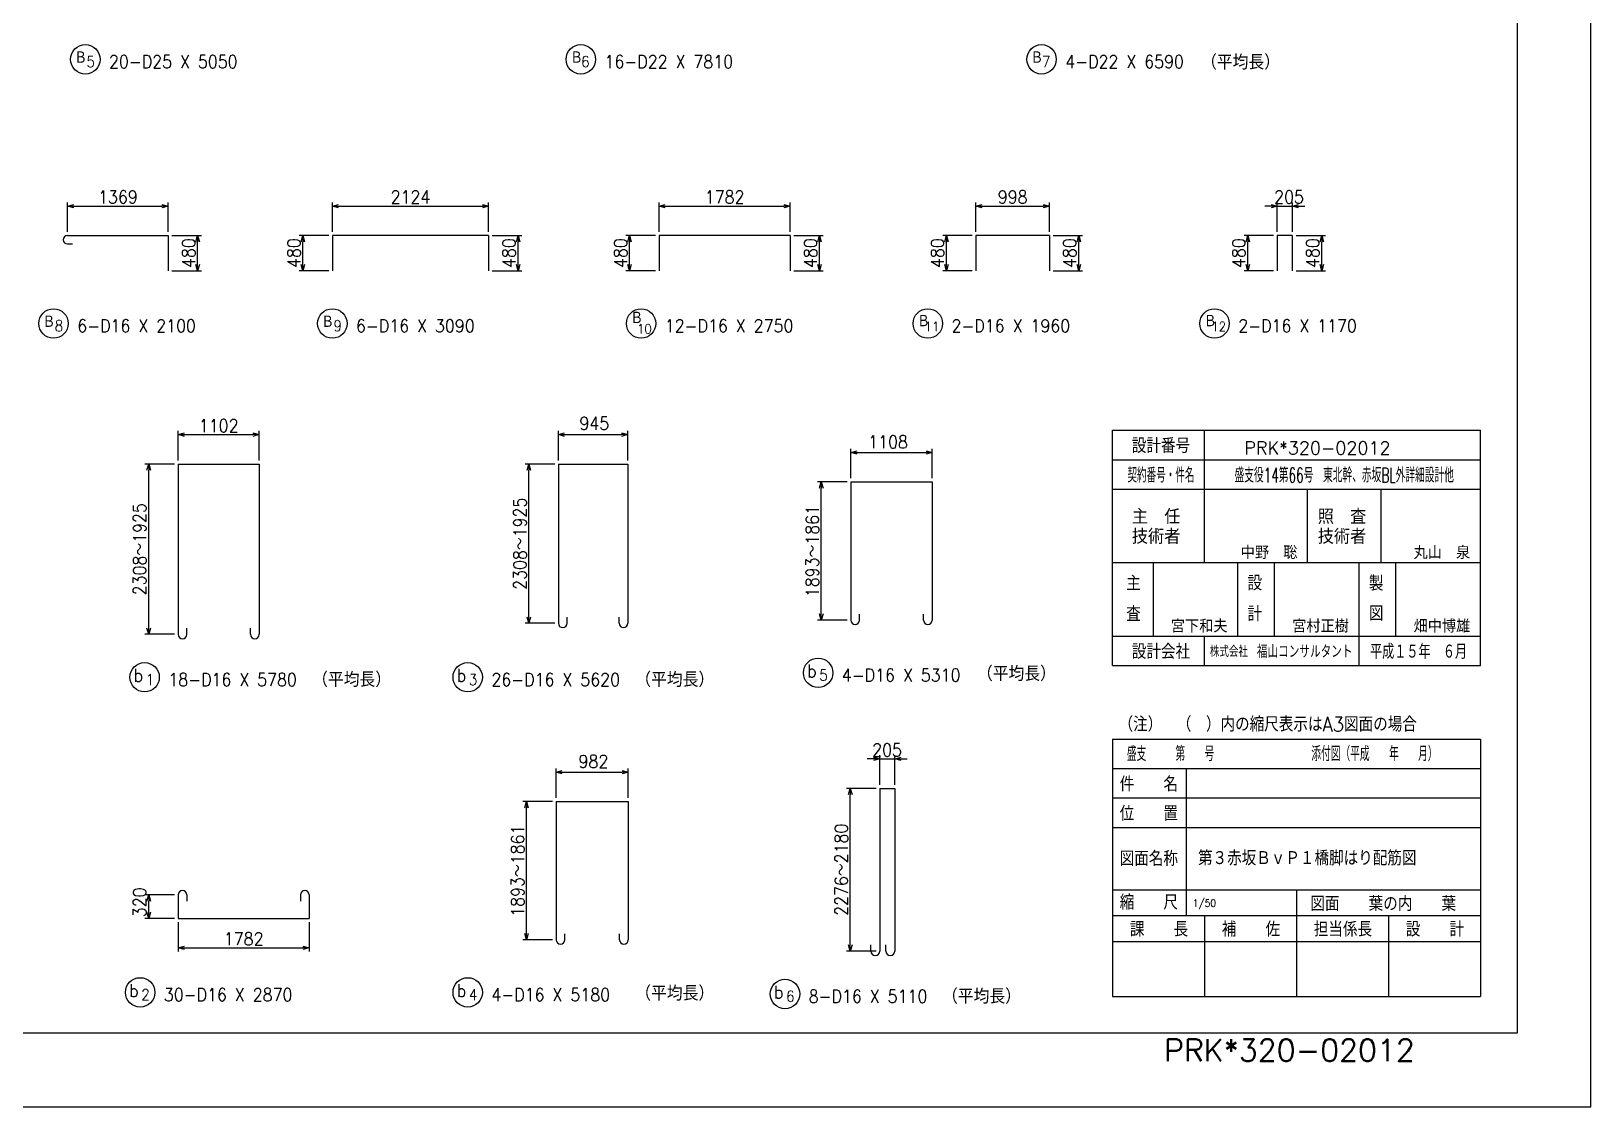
# Model space of a CAD drawing. Extents: x 22924 to 64974, y 77923 to 107623.
# Drawn here: x 43773 to 64974, y 77923 to 92550 of the extents above; entities that cross this region are included whole.
import ezdxf
from ezdxf.enums import TextEntityAlignment as Align

# ---------------------------------------------------------------- set-up
doc = ezdxf.new("R2010")
doc.units = 0
doc.header["$LTSCALE"] = 300
doc.header["$MEASUREMENT"] = 0
doc.layers.get('0').update_dxf_attribs({"linetype": 'CONTINUOUS'})
doc.layers.get('DEFPOINTS').update_dxf_attribs({"linetype": 'CONTINUOUS'})
for name, color, linetype in [('-寸法', 1, 'CONTINUOUS'), ('タイトル', 3, 'CONTINUOUS'), ('枠', 3, 'CONTINUOUS'), ('鉄筋', 2, 'CONTINUOUS'), ('鉄筋材料', 3, 'CONTINUOUS'), ('ﾀｲﾄﾙ', 7, 'CONTINUOUS')]:
    doc.layers.add(name, color=color, linetype=linetype)
doc.styles.add('MS明朝', font='MS PMincho.ttf')
doc.styles.add('romans', font='ROMANS.shx', dxfattribs={"width": 0.9, "bigfont": 'EXTFONT.shx'})
doc.styles.get("Standard").update_dxf_attribs({"font": 'romans.shx', "bigfont": 'extfont.shx'})
doc.styles.add('STYLE1', font='romans.shx', dxfattribs={"bigfont": 'bigfont.shx'})
doc.styles.add('ｽﾀｲﾙ1', font='ROMANS.shx', dxfattribs={"bigfont": 'EXTFONT.shx'})
doc.dimstyles.new('ST-50', dxfattribs={"dimscale": 50, "dimtxt": 3.5, "dimasz": 1.7, "dimexe": 1, "dimexo": 1, "dimgap": 1, "dimtad": 0, "dimdec": 0, "dimzin": 0, "dimdsep": 46, "dimtxsty": 'romans', "dimblk": 'OPEN30', "dimcen": 1, "dimdle": 3, "dimclrd": 1, "dimclre": 1, "dimclrt": 3, "dimaunit": 1, "dimadec": 0, "dimazin": 0, "dimtfac": 1, "dimtdec": 0, "dimtix": 1, "dimtmove": 2, "dimatfit": 3, "dimldrblk": 'OPEN30', "dimfxl": 0, "dimtvp": 0.7, "dimtolj": 1, "dimtzin": 0, "dimarcsym": 0})

# ---------------------------------------------------------------- blocks, each defined once
blk = doc.blocks.new('_Open30')
at = {"color": 0, "lineweight": -2}
for p, q in [((-1, 0.27), (0, 0)), ((0, 0), (-1, -0.27)), ((0, 0), (-1, 0))]:
    blk.add_line(p, q, dxfattribs=at)
blk = doc.blocks.new('*D67')
at = {"layer": '-寸法', "color": 1, "linetype": 'Continuous', "lineweight": -2}
for p, q in [((45720, 86663), (45320, 86663)), ((45370, 84433), (45370, 86578)), ((45720, 84348), (45320, 84348))]:
    blk.add_line(p, q, dxfattribs=at)
at = {"layer": 'DEFPOINTS', "color": 0, "linetype": 'Continuous'}
for p in [(45370, 86663), (45770, 86663), (45770, 84348)]:
    blk.add_point(p, dxfattribs=at)
at = {"layer": '-寸法', "color": 1, "linetype": 'Continuous', "lineweight": -2, "xscale": 85, "yscale": 85, "zscale": 85}
for p, rotation in [((45370, 86663), 90), ((45370, 84348), 270)]:
    blk.add_blockref('_Open30', p, dxfattribs=dict(at, rotation=rotation))
at = {"layer": '-寸法', "color": 3, "linetype": 'Continuous', "insert": (45247, 85505), "char_height": 175, "attachment_point": 5, "rotation": 90, "style": 'romans'}
blk.add_mtext('\\A1;2308～1925', dxfattribs=at)
blk = doc.blocks.new('*D68')
at = {"layer": '-寸法', "color": 1, "linetype": 'Continuous', "lineweight": -2}
for p, q in [((45720, 80804), (45320, 80804)), ((45370, 80569), (45370, 80719)), ((45720, 80484), (45320, 80484))]:
    blk.add_line(p, q, dxfattribs=at)
at = {"layer": 'DEFPOINTS', "color": 0, "linetype": 'Continuous'}
for p in [(45370, 80804), (45770, 80804), (45770, 80484)]:
    blk.add_point(p, dxfattribs=at)
at = {"layer": '-寸法', "color": 1, "linetype": 'Continuous', "lineweight": -2, "xscale": 85, "yscale": 85, "zscale": 85}
for p, rotation in [((45370, 80804), 90), ((45370, 80484), 270)]:
    blk.add_blockref('_Open30', p, dxfattribs=dict(at, rotation=rotation))
at = {"layer": '-寸法', "color": 3, "linetype": 'Continuous', "insert": (45247, 80704), "char_height": 175, "attachment_point": 5, "rotation": 90, "style": 'romans'}
blk.add_mtext('\\A1;320', dxfattribs=at)
blk = doc.blocks.new('*D71')
at = {"layer": '-寸法', "color": 1, "linetype": 'Continuous', "lineweight": -2}
for p, q in [((50889, 86663), (50489, 86663)), ((50539, 84583), (50539, 86578)), ((50889, 84498), (50489, 84498))]:
    blk.add_line(p, q, dxfattribs=at)
at = {"layer": 'DEFPOINTS', "color": 0, "linetype": 'Continuous'}
for p in [(50539, 86663), (50939, 86663), (50939, 84498)]:
    blk.add_point(p, dxfattribs=at)
at = {"layer": '-寸法', "color": 1, "linetype": 'Continuous', "lineweight": -2, "xscale": 85, "yscale": 85, "zscale": 85}
for p, rotation in [((50539, 86663), 90), ((50539, 84498), 270)]:
    blk.add_blockref('_Open30', p, dxfattribs=dict(at, rotation=rotation))
at = {"layer": '-寸法', "color": 3, "linetype": 'Continuous', "insert": (50417, 85580), "char_height": 175, "attachment_point": 5, "rotation": 90, "style": 'romans'}
blk.add_mtext('\\A1;2308～1925', dxfattribs=at)
blk = doc.blocks.new('*D72')
at = {"layer": '-寸法', "color": 1, "linetype": 'Continuous', "lineweight": -2}
for p, q in [((50858, 82075), (50458, 82075)), ((50508, 80279), (50508, 81990)), ((50858, 80194), (50458, 80194))]:
    blk.add_line(p, q, dxfattribs=at)
at = {"layer": 'DEFPOINTS', "color": 0, "linetype": 'Continuous'}
for p in [(50508, 82075), (50908, 82075), (50908, 80194)]:
    blk.add_point(p, dxfattribs=at)
at = {"layer": '-寸法', "color": 1, "linetype": 'Continuous', "lineweight": -2, "xscale": 85, "yscale": 85, "zscale": 85}
for p, rotation in [((50508, 82075), 90), ((50508, 80194), 270)]:
    blk.add_blockref('_Open30', p, dxfattribs=dict(at, rotation=rotation))
at = {"layer": '-寸法', "color": 3, "linetype": 'Continuous', "insert": (50386, 81134), "char_height": 175, "attachment_point": 5, "rotation": 90, "style": 'romans'}
blk.add_mtext('\\A1;1893～1861', dxfattribs=at)
blk = doc.blocks.new('*D73')
at = {"layer": '-寸法', "color": 1, "linetype": 'Continuous', "lineweight": -2}
for p, q in [((45770, 80434), (45770, 80034)), ((47552, 80434), (47552, 80034)), ((45855, 80084), (47467, 80084))]:
    blk.add_line(p, q, dxfattribs=at)
at = {"layer": 'DEFPOINTS', "color": 0, "linetype": 'Continuous'}
for p in [(45770, 80484), (47552, 80484), (47552, 80084)]:
    blk.add_point(p, dxfattribs=at)
at = {"layer": '-寸法', "color": 1, "linetype": 'Continuous', "lineweight": -2, "xscale": 85, "yscale": 85, "zscale": 85, "rotation": 180}
blk.add_blockref('_Open30', (45770, 80084), dxfattribs=at)
at = {"layer": '-寸法', "color": 1, "linetype": 'Continuous', "lineweight": -2, "xscale": 85, "yscale": 85, "zscale": 85}
blk.add_blockref('_Open30', (47552, 80084), dxfattribs=at)
at = {"layer": '-寸法', "color": 3, "linetype": 'Continuous', "insert": (46661, 80207), "char_height": 175, "attachment_point": 5, "style": 'romans'}
blk.add_mtext('\\A1;1782', dxfattribs=at)
blk = doc.blocks.new('*D74')
at = {"layer": '-寸法', "color": 1, "linetype": 'Continuous', "lineweight": -2}
for p, q in [((45770, 86713), (45770, 87113)), ((45855, 87063), (46787, 87063)), ((46872, 86713), (46872, 87113))]:
    blk.add_line(p, q, dxfattribs=at)
at = {"layer": 'DEFPOINTS', "color": 0, "linetype": 'Continuous'}
for p in [(46872, 87063), (45770, 86663), (46872, 86663)]:
    blk.add_point(p, dxfattribs=at)
at = {"layer": '-寸法', "color": 1, "linetype": 'Continuous', "lineweight": -2, "xscale": 85, "yscale": 85, "zscale": 85, "rotation": 180}
blk.add_blockref('_Open30', (45770, 87063), dxfattribs=at)
at = {"layer": '-寸法', "color": 1, "linetype": 'Continuous', "lineweight": -2, "xscale": 85, "yscale": 85, "zscale": 85}
blk.add_blockref('_Open30', (46872, 87063), dxfattribs=at)
at = {"layer": '-寸法', "color": 3, "linetype": 'Continuous', "insert": (46321, 87185), "char_height": 175, "attachment_point": 5, "style": 'romans'}
blk.add_mtext('\\A1;1102', dxfattribs=at)
blk = doc.blocks.new('*D75')
at = {"layer": '-寸法', "color": 1, "linetype": 'Continuous', "lineweight": -2}
for p, q in [((50908, 82125), (50908, 82525)), ((50993, 82475), (51805, 82475)), ((51890, 82125), (51890, 82525))]:
    blk.add_line(p, q, dxfattribs=at)
at = {"layer": 'DEFPOINTS', "color": 0, "linetype": 'Continuous'}
for p in [(51890, 82475), (50908, 82075), (51890, 82075)]:
    blk.add_point(p, dxfattribs=at)
at = {"layer": '-寸法', "color": 1, "linetype": 'Continuous', "lineweight": -2, "xscale": 85, "yscale": 85, "zscale": 85, "rotation": 180}
blk.add_blockref('_Open30', (50908, 82475), dxfattribs=at)
at = {"layer": '-寸法', "color": 1, "linetype": 'Continuous', "lineweight": -2, "xscale": 85, "yscale": 85, "zscale": 85}
blk.add_blockref('_Open30', (51890, 82475), dxfattribs=at)
at = {"layer": '-寸法', "color": 3, "linetype": 'Continuous', "insert": (51416, 82619), "char_height": 175, "attachment_point": 5, "style": 'romans'}
blk.add_mtext('\\A1;982', dxfattribs=at)
blk = doc.blocks.new('*D76')
at = {"layer": '-寸法', "color": 1, "linetype": 'Continuous', "lineweight": -2}
for p, q in [((50939, 86713), (50939, 87113)), ((51024, 87063), (51799, 87063)), ((51884, 86713), (51884, 87113))]:
    blk.add_line(p, q, dxfattribs=at)
at = {"layer": 'DEFPOINTS', "color": 0, "linetype": 'Continuous'}
for p in [(51884, 87063), (50939, 86663), (51884, 86663)]:
    blk.add_point(p, dxfattribs=at)
at = {"layer": '-寸法', "color": 1, "linetype": 'Continuous', "lineweight": -2, "xscale": 85, "yscale": 85, "zscale": 85, "rotation": 180}
blk.add_blockref('_Open30', (50939, 87063), dxfattribs=at)
at = {"layer": '-寸法', "color": 1, "linetype": 'Continuous', "lineweight": -2, "xscale": 85, "yscale": 85, "zscale": 85}
blk.add_blockref('_Open30', (51884, 87063), dxfattribs=at)
at = {"layer": '-寸法', "color": 3, "linetype": 'Continuous', "insert": (51428, 87216), "char_height": 175, "attachment_point": 5, "style": 'romans'}
blk.add_mtext('\\A1;945', dxfattribs=at)
blk = doc.blocks.new('*D87')
at = {"layer": '-寸法', "color": 1, "linetype": 'Continuous', "lineweight": -2}
for p, q in [((45686, 89772), (46086, 89772)), ((46036, 89377), (46036, 89687)), ((45686, 89292), (46086, 89292))]:
    blk.add_line(p, q, dxfattribs=at)
at = {"layer": 'DEFPOINTS', "color": 0, "linetype": 'Continuous'}
for p in [(45636, 89772), (46036, 89772), (45636, 89292)]:
    blk.add_point(p, dxfattribs=at)
at = {"layer": '-寸法', "color": 1, "linetype": 'Continuous', "lineweight": -2, "xscale": 85, "yscale": 85, "zscale": 85}
for p, rotation in [((46036, 89772), 90), ((46036, 89292), 270)]:
    blk.add_blockref('_Open30', p, dxfattribs=dict(at, rotation=rotation))
at = {"layer": '-寸法', "color": 3, "linetype": 'Continuous', "insert": (45914, 89532), "char_height": 175, "attachment_point": 5, "rotation": 90, "style": 'romans'}
blk.add_mtext('\\A1;480', dxfattribs=at)
blk = doc.blocks.new('*D97')
at = {"layer": '-寸法', "color": 1, "linetype": 'Continuous', "lineweight": -2}
for p, q in [((44267, 89822), (44267, 90222)), ((44352, 90172), (45551, 90172)), ((45636, 89822), (45636, 90222))]:
    blk.add_line(p, q, dxfattribs=at)
at = {"layer": 'DEFPOINTS', "color": 0, "linetype": 'Continuous'}
for p in [(45636, 90172), (44267, 89772), (45636, 89772)]:
    blk.add_point(p, dxfattribs=at)
at = {"layer": '-寸法', "color": 1, "linetype": 'Continuous', "lineweight": -2, "xscale": 85, "yscale": 85, "zscale": 85, "rotation": 180}
blk.add_blockref('_Open30', (44267, 90172), dxfattribs=at)
at = {"layer": '-寸法', "color": 1, "linetype": 'Continuous', "lineweight": -2, "xscale": 85, "yscale": 85, "zscale": 85}
blk.add_blockref('_Open30', (45636, 90172), dxfattribs=at)
at = {"layer": '-寸法', "color": 3, "linetype": 'Continuous', "insert": (44952, 90295), "char_height": 175, "attachment_point": 5, "style": 'romans'}
blk.add_mtext('\\A1;1369', dxfattribs=at)
blk = doc.blocks.new('*D100')
at = {"layer": '-寸法', "color": 1, "linetype": 'Continuous', "lineweight": -2}
for p, q in [((47867, 89822), (47867, 90222)), ((47952, 90172), (49906, 90172)), ((49991, 89822), (49991, 90222))]:
    blk.add_line(p, q, dxfattribs=at)
at = {"layer": 'DEFPOINTS', "color": 0, "linetype": 'Continuous'}
for p in [(49991, 90172), (47867, 89772), (49991, 89772)]:
    blk.add_point(p, dxfattribs=at)
at = {"layer": '-寸法', "color": 1, "linetype": 'Continuous', "lineweight": -2, "xscale": 85, "yscale": 85, "zscale": 85, "rotation": 180}
blk.add_blockref('_Open30', (47867, 90172), dxfattribs=at)
at = {"layer": '-寸法', "color": 1, "linetype": 'Continuous', "lineweight": -2, "xscale": 85, "yscale": 85, "zscale": 85}
blk.add_blockref('_Open30', (49991, 90172), dxfattribs=at)
at = {"layer": '-寸法', "color": 3, "linetype": 'Continuous', "insert": (48929, 90295), "char_height": 175, "attachment_point": 5, "style": 'romans'}
blk.add_mtext('\\A1;2124', dxfattribs=at)
blk = doc.blocks.new('*D101')
at = {"layer": '-寸法', "color": 1, "linetype": 'Continuous', "lineweight": -2}
for p, q in [((47817, 89772), (47417, 89772)), ((47467, 89377), (47467, 89687)), ((47817, 89292), (47417, 89292))]:
    blk.add_line(p, q, dxfattribs=at)
at = {"layer": 'DEFPOINTS', "color": 0, "linetype": 'Continuous'}
for p in [(47467, 89772), (47867, 89772), (47867, 89292)]:
    blk.add_point(p, dxfattribs=at)
at = {"layer": '-寸法', "color": 1, "linetype": 'Continuous', "lineweight": -2, "xscale": 85, "yscale": 85, "zscale": 85}
for p, rotation in [((47467, 89772), 90), ((47467, 89292), 270)]:
    blk.add_blockref('_Open30', p, dxfattribs=dict(at, rotation=rotation))
at = {"layer": '-寸法', "color": 3, "linetype": 'Continuous', "insert": (47345, 89532), "char_height": 175, "attachment_point": 5, "rotation": 90, "style": 'romans'}
blk.add_mtext('\\A1;480', dxfattribs=at)
blk = doc.blocks.new('*D102')
at = {"layer": '-寸法', "color": 1, "linetype": 'Continuous', "lineweight": -2}
for p, q in [((50041, 89772), (50441, 89772)), ((50391, 89377), (50391, 89687)), ((50041, 89292), (50441, 89292))]:
    blk.add_line(p, q, dxfattribs=at)
at = {"layer": 'DEFPOINTS', "color": 0, "linetype": 'Continuous'}
for p in [(49991, 89772), (50391, 89772), (49991, 89292)]:
    blk.add_point(p, dxfattribs=at)
at = {"layer": '-寸法', "color": 1, "linetype": 'Continuous', "lineweight": -2, "xscale": 85, "yscale": 85, "zscale": 85}
for p, rotation in [((50391, 89772), 90), ((50391, 89292), 270)]:
    blk.add_blockref('_Open30', p, dxfattribs=dict(at, rotation=rotation))
at = {"layer": '-寸法', "color": 3, "linetype": 'Continuous', "insert": (50269, 89532), "char_height": 175, "attachment_point": 5, "rotation": 90, "style": 'romans'}
blk.add_mtext('\\A1;480', dxfattribs=at)
blk = doc.blocks.new('*D123')
at = {"layer": '-寸法', "color": 1, "linetype": 'Continuous', "lineweight": -2}
for p, q in [((52308, 89822), (52308, 90222)), ((52393, 90172), (54005, 90172)), ((54090, 89822), (54090, 90222))]:
    blk.add_line(p, q, dxfattribs=at)
at = {"layer": 'DEFPOINTS', "color": 0, "linetype": 'Continuous'}
for p in [(54090, 90172), (52308, 89772), (54090, 89772)]:
    blk.add_point(p, dxfattribs=at)
at = {"layer": '-寸法', "color": 1, "linetype": 'Continuous', "lineweight": -2, "xscale": 85, "yscale": 85, "zscale": 85, "rotation": 180}
blk.add_blockref('_Open30', (52308, 90172), dxfattribs=at)
at = {"layer": '-寸法', "color": 1, "linetype": 'Continuous', "lineweight": -2, "xscale": 85, "yscale": 85, "zscale": 85}
blk.add_blockref('_Open30', (54090, 90172), dxfattribs=at)
at = {"layer": '-寸法', "color": 3, "linetype": 'Continuous', "insert": (53199, 90295), "char_height": 175, "attachment_point": 5, "style": 'romans'}
blk.add_mtext('\\A1;1782', dxfattribs=at)
blk = doc.blocks.new('*D124')
at = {"layer": '-寸法', "color": 1, "linetype": 'Continuous', "lineweight": -2}
for p, q in [((52258, 89772), (51858, 89772)), ((51908, 89377), (51908, 89687)), ((52258, 89292), (51858, 89292))]:
    blk.add_line(p, q, dxfattribs=at)
at = {"layer": 'DEFPOINTS', "color": 0, "linetype": 'Continuous'}
for p in [(51908, 89772), (52308, 89772), (52308, 89292)]:
    blk.add_point(p, dxfattribs=at)
at = {"layer": '-寸法', "color": 1, "linetype": 'Continuous', "lineweight": -2, "xscale": 85, "yscale": 85, "zscale": 85}
for p, rotation in [((51908, 89772), 90), ((51908, 89292), 270)]:
    blk.add_blockref('_Open30', p, dxfattribs=dict(at, rotation=rotation))
at = {"layer": '-寸法', "color": 3, "linetype": 'Continuous', "insert": (51785, 89532), "char_height": 175, "attachment_point": 5, "rotation": 90, "style": 'romans'}
blk.add_mtext('\\A1;480', dxfattribs=at)
blk = doc.blocks.new('*D125')
at = {"layer": '-寸法', "color": 1, "linetype": 'Continuous', "lineweight": -2}
for p, q in [((54140, 89772), (54540, 89772)), ((54490, 89377), (54490, 89687)), ((54140, 89292), (54540, 89292))]:
    blk.add_line(p, q, dxfattribs=at)
at = {"layer": 'DEFPOINTS', "color": 0, "linetype": 'Continuous'}
for p in [(54090, 89772), (54490, 89772), (54090, 89292)]:
    blk.add_point(p, dxfattribs=at)
at = {"layer": '-寸法', "color": 1, "linetype": 'Continuous', "lineweight": -2, "xscale": 85, "yscale": 85, "zscale": 85}
for p, rotation in [((54490, 89772), 90), ((54490, 89292), 270)]:
    blk.add_blockref('_Open30', p, dxfattribs=dict(at, rotation=rotation))
at = {"layer": '-寸法', "color": 3, "linetype": 'Continuous', "insert": (54367, 89532), "char_height": 175, "attachment_point": 5, "rotation": 90, "style": 'romans'}
blk.add_mtext('\\A1;480', dxfattribs=at)
blk = doc.blocks.new('*D126')
at = {"layer": '-寸法', "color": 1, "linetype": 'Continuous', "lineweight": -2}
for p, q in [((60967, 89772), (61367, 89772)), ((61317, 89377), (61317, 89687)), ((60967, 89292), (61367, 89292))]:
    blk.add_line(p, q, dxfattribs=at)
at = {"layer": 'DEFPOINTS', "color": 0, "linetype": 'Continuous'}
for p in [(60917, 89772), (61317, 89772), (60917, 89292)]:
    blk.add_point(p, dxfattribs=at)
at = {"layer": '-寸法', "color": 1, "linetype": 'Continuous', "lineweight": -2, "xscale": 85, "yscale": 85, "zscale": 85}
for p, rotation in [((61317, 89772), 90), ((61317, 89292), 270)]:
    blk.add_blockref('_Open30', p, dxfattribs=dict(at, rotation=rotation))
at = {"layer": '-寸法', "color": 3, "linetype": 'Continuous', "insert": (61194, 89532), "char_height": 175, "attachment_point": 5, "rotation": 90, "style": 'romans'}
blk.add_mtext('\\A1;480', dxfattribs=at)
blk = doc.blocks.new('*D129')
at = {"layer": '-寸法', "color": 1, "linetype": 'Continuous', "lineweight": -2}
for p, q in [((56616, 89822), (56616, 90222)), ((56701, 90172), (57529, 90172)), ((57614, 89822), (57614, 90222))]:
    blk.add_line(p, q, dxfattribs=at)
at = {"layer": 'DEFPOINTS', "color": 0, "linetype": 'Continuous'}
for p in [(57614, 90172), (56616, 89772), (57614, 89772)]:
    blk.add_point(p, dxfattribs=at)
at = {"layer": '-寸法', "color": 1, "linetype": 'Continuous', "lineweight": -2, "xscale": 85, "yscale": 85, "zscale": 85, "rotation": 180}
blk.add_blockref('_Open30', (56616, 90172), dxfattribs=at)
at = {"layer": '-寸法', "color": 1, "linetype": 'Continuous', "lineweight": -2, "xscale": 85, "yscale": 85, "zscale": 85}
blk.add_blockref('_Open30', (57614, 90172), dxfattribs=at)
at = {"layer": '-寸法', "color": 3, "linetype": 'Continuous', "insert": (57115, 90295), "char_height": 175, "attachment_point": 5, "style": 'romans'}
blk.add_mtext('\\A1;998', dxfattribs=at)
blk = doc.blocks.new('*D130')
at = {"layer": '-寸法', "color": 1, "linetype": 'Continuous', "lineweight": -2}
for p, q in [((56566, 89772), (56166, 89772)), ((56216, 89377), (56216, 89687)), ((56566, 89292), (56166, 89292))]:
    blk.add_line(p, q, dxfattribs=at)
at = {"layer": 'DEFPOINTS', "color": 0, "linetype": 'Continuous'}
for p in [(56216, 89772), (56616, 89772), (56616, 89292)]:
    blk.add_point(p, dxfattribs=at)
at = {"layer": '-寸法', "color": 1, "linetype": 'Continuous', "lineweight": -2, "xscale": 85, "yscale": 85, "zscale": 85}
for p, rotation in [((56216, 89772), 90), ((56216, 89292), 270)]:
    blk.add_blockref('_Open30', p, dxfattribs=dict(at, rotation=rotation))
at = {"layer": '-寸法', "color": 3, "linetype": 'Continuous', "insert": (56093, 89532), "char_height": 175, "attachment_point": 5, "rotation": 90, "style": 'romans'}
blk.add_mtext('\\A1;480', dxfattribs=at)
blk = doc.blocks.new('*D131')
at = {"layer": '-寸法', "color": 1, "linetype": 'Continuous', "lineweight": -2}
for p, q in [((57664, 89772), (58064, 89772)), ((58014, 89377), (58014, 89687)), ((57664, 89292), (58064, 89292))]:
    blk.add_line(p, q, dxfattribs=at)
at = {"layer": 'DEFPOINTS', "color": 0, "linetype": 'Continuous'}
for p in [(57614, 89772), (58014, 89772), (57614, 89292)]:
    blk.add_point(p, dxfattribs=at)
at = {"layer": '-寸法', "color": 1, "linetype": 'Continuous', "lineweight": -2, "xscale": 85, "yscale": 85, "zscale": 85}
for p, rotation in [((58014, 89772), 90), ((58014, 89292), 270)]:
    blk.add_blockref('_Open30', p, dxfattribs=dict(at, rotation=rotation))
at = {"layer": '-寸法', "color": 3, "linetype": 'Continuous', "insert": (57891, 89532), "char_height": 175, "attachment_point": 5, "rotation": 90, "style": 'romans'}
blk.add_mtext('\\A1;480', dxfattribs=at)
blk = doc.blocks.new('*D133')
at = {"layer": '-寸法', "color": 1, "linetype": 'Continuous', "lineweight": -2}
for p, q in [((60662, 89772), (60262, 89772)), ((60312, 89377), (60312, 89687)), ((60662, 89292), (60262, 89292))]:
    blk.add_line(p, q, dxfattribs=at)
at = {"layer": 'DEFPOINTS', "color": 0, "linetype": 'Continuous'}
for p in [(60312, 89772), (60712, 89772), (60712, 89292)]:
    blk.add_point(p, dxfattribs=at)
at = {"layer": '-寸法', "color": 1, "linetype": 'Continuous', "lineweight": -2, "xscale": 85, "yscale": 85, "zscale": 85}
for p, rotation in [((60312, 89772), 90), ((60312, 89292), 270)]:
    blk.add_blockref('_Open30', p, dxfattribs=dict(at, rotation=rotation))
at = {"layer": '-寸法', "color": 3, "linetype": 'Continuous', "insert": (60189, 89532), "char_height": 175, "attachment_point": 5, "rotation": 90, "style": 'romans'}
blk.add_mtext('\\A1;480', dxfattribs=at)
blk = doc.blocks.new('*D134')
at = {"layer": '-寸法', "color": 1, "linetype": 'Continuous', "lineweight": -2}
for p, q in [((60627, 90172), (60542, 90172)), ((60712, 89822), (60712, 90222)), ((60712, 90172), (60917, 90172)), ((60917, 89822), (60917, 90222)), ((61002, 90172), (61087, 90172))]:
    blk.add_line(p, q, dxfattribs=at)
at = {"layer": 'DEFPOINTS', "color": 0, "linetype": 'Continuous'}
for p in [(60917, 90172), (60712, 89772), (60917, 89772)]:
    blk.add_point(p, dxfattribs=at)
at = {"layer": '-寸法', "color": 1, "linetype": 'Continuous', "lineweight": -2, "xscale": 85, "yscale": 85, "zscale": 85}
blk.add_blockref('_Open30', (60712, 90172), dxfattribs=at)
at = {"layer": '-寸法', "color": 1, "linetype": 'Continuous', "lineweight": -2, "xscale": 85, "yscale": 85, "zscale": 85, "rotation": 180}
blk.add_blockref('_Open30', (60917, 90172), dxfattribs=at)
at = {"layer": '-寸法', "color": 3, "linetype": 'Continuous', "insert": (60872, 90295), "char_height": 175, "attachment_point": 5, "style": 'romans'}
blk.add_mtext('\\A1;205', dxfattribs=at)
blk = doc.blocks.new('*D466')
at = {"layer": '-寸法', "color": 1, "linetype": 'Continuous', "lineweight": -2}
for p, q in [((55258, 82253), (54858, 82253)), ((54908, 80126), (54908, 82168)), ((55258, 80041), (54858, 80041))]:
    blk.add_line(p, q, dxfattribs=at)
at = {"layer": 'DEFPOINTS', "color": 0, "linetype": 'Continuous'}
for p in [(54908, 82253), (55308, 82253), (55308, 80041)]:
    blk.add_point(p, dxfattribs=at)
at = {"layer": '-寸法', "color": 1, "linetype": 'Continuous', "lineweight": -2, "xscale": 85, "yscale": 85, "zscale": 85}
for p, rotation in [((54908, 82253), 90), ((54908, 80041), 270)]:
    blk.add_blockref('_Open30', p, dxfattribs=dict(at, rotation=rotation))
at = {"layer": '-寸法', "color": 3, "linetype": 'Continuous', "insert": (54785, 81147), "char_height": 175, "attachment_point": 5, "rotation": 90, "style": 'romans'}
blk.add_mtext('\\A1;2276～2180', dxfattribs=at)
blk = doc.blocks.new('*D467')
at = {"layer": '-寸法', "color": 1, "linetype": 'Continuous', "lineweight": -2}
for p, q in [((55308, 82303), (55308, 82703)), ((55512, 82303), (55512, 82703)), ((55223, 82653), (55138, 82653)), ((55308, 82653), (55512, 82653)), ((55597, 82653), (55682, 82653))]:
    blk.add_line(p, q, dxfattribs=at)
at = {"layer": 'DEFPOINTS', "color": 0, "linetype": 'Continuous'}
for p in [(55512, 82653), (55308, 82253), (55512, 82253)]:
    blk.add_point(p, dxfattribs=at)
at = {"layer": '-寸法', "color": 1, "linetype": 'Continuous', "lineweight": -2, "xscale": 85, "yscale": 85, "zscale": 85}
blk.add_blockref('_Open30', (55308, 82653), dxfattribs=at)
at = {"layer": '-寸法', "color": 1, "linetype": 'Continuous', "lineweight": -2, "xscale": 85, "yscale": 85, "zscale": 85, "rotation": 180}
blk.add_blockref('_Open30', (55512, 82653), dxfattribs=at)
at = {"layer": '-寸法', "color": 3, "linetype": 'Continuous', "insert": (55407, 82776), "char_height": 175, "attachment_point": 5, "style": 'romans'}
blk.add_mtext('\\A1;205', dxfattribs=at)
blk = doc.blocks.new('*D465')
at = {"layer": '-寸法', "color": 1, "linetype": 'Continuous', "lineweight": -2}
for p, q in [((54914, 86471), (54914, 86871)), ((54999, 86821), (55937, 86821)), ((56022, 86471), (56022, 86871))]:
    blk.add_line(p, q, dxfattribs=at)
at = {"layer": 'DEFPOINTS', "color": 0, "linetype": 'Continuous'}
for p in [(56022, 86821), (54914, 86421), (56022, 86421)]:
    blk.add_point(p, dxfattribs=at)
at = {"layer": '-寸法', "color": 1, "linetype": 'Continuous', "lineweight": -2, "xscale": 85, "yscale": 85, "zscale": 85, "rotation": 180}
blk.add_blockref('_Open30', (54914, 86821), dxfattribs=at)
at = {"layer": '-寸法', "color": 1, "linetype": 'Continuous', "lineweight": -2, "xscale": 85, "yscale": 85, "zscale": 85}
blk.add_blockref('_Open30', (56022, 86821), dxfattribs=at)
at = {"layer": '-寸法', "color": 3, "linetype": 'Continuous', "insert": (55421, 86965), "char_height": 175, "attachment_point": 5, "style": 'romans'}
blk.add_mtext('\\A1;1108', dxfattribs=at)
blk = doc.blocks.new('*D468')
at = {"layer": '-寸法', "color": 1, "linetype": 'Continuous', "lineweight": -2}
for p, q in [((54864, 86421), (54464, 86421)), ((54514, 84625), (54514, 86336)), ((54864, 84540), (54464, 84540))]:
    blk.add_line(p, q, dxfattribs=at)
at = {"layer": 'DEFPOINTS', "color": 0, "linetype": 'Continuous'}
for p in [(54514, 86421), (54914, 86421), (54914, 84540)]:
    blk.add_point(p, dxfattribs=at)
at = {"layer": '-寸法', "color": 1, "linetype": 'Continuous', "lineweight": -2, "xscale": 85, "yscale": 85, "zscale": 85}
for p, rotation in [((54514, 86421), 90), ((54514, 84540), 270)]:
    blk.add_blockref('_Open30', p, dxfattribs=dict(at, rotation=rotation))
at = {"layer": '-寸法', "color": 3, "linetype": 'Continuous', "insert": (54392, 85480), "char_height": 175, "attachment_point": 5, "rotation": 90, "style": 'romans'}
blk.add_mtext('\\A1;1893～1861', dxfattribs=at)

msp = doc.modelspace()

# ---------------------------------------------------------------- linework, layer by layer
at = {"layer": '枠', "color": 1, "linetype": 'Continuous', "flags": 128}
msp.add_lwpolyline([(22924.1, 107622.8), (22924.1, 77922.8), (64974.1, 77922.8), (64974.1, 107622.8), (22924.1, 107622.8)], dxfattribs=at)
at = {"layer": '枠', "color": 2, "linetype": 'Continuous', "flags": 128}
msp.add_lwpolyline([(24424.1, 78922.8), (24424.1, 106622.8), (63974.1, 106622.8), (63974.1, 78922.8), (24424.1, 78922.8)], dxfattribs=at)
at = {"layer": '鉄筋', "linetype": 'Continuous'}
for p, q in [((44267, 89772.1), (45636, 89772.1)), ((45636, 89772.1), (45636, 89292.1)), ((49991.3, 89772.1), (47867.3, 89772.1)), ((47867.3, 89772.1), (47867.3, 89292.1)), ((49991.3, 89772.1), (49991.3, 89292.1)), ((54089.7, 89772.1), (52307.7, 89772.1)), ((52307.7, 89772.1), (52307.7, 89292.1)), ((54089.7, 89772.1), (54089.7, 89292.1)), ((57613.8, 89772.1), (56615.8, 89772.1)), ((56615.8, 89772.1), (56615.8, 89292.1)), ((57613.8, 89772.1), (57613.8, 89292.1)), ((60711.6, 89772.1), (60711.6, 89292.1)), ((60916.6, 89772.1), (60711.6, 89772.1)), ((60916.6, 89772.1), (60916.6, 89292.1)), ((44267, 89656.1), (44335, 89656.1)), ((45769.7, 86662.5), (45769.7, 84348)), ((45769.7, 86662.5), (46871.7, 86662.5)), ((46871.7, 86662.5), (46871.7, 84348)), ((50939.3, 86662.5), (50939.3, 84498)), ((50939.3, 86662.5), (51884.3, 86662.5)), ((51884.3, 86662.5), (51884.3, 84498)), ((54914, 86421.1), (56022, 86421.1)), ((54914, 86421.1), (54914, 84539.6)), ((56022, 86421.1), (56022, 84539.6)), ((55033, 84539.6), (55033, 84622.6)), ((55903, 84539.6), (55903, 84622.6)), ((45888.7, 84348), (45888.7, 84431)), ((46752.7, 84348), (46752.7, 84431)), ((51058.3, 84498), (51058.3, 84581)), ((51765.3, 84498), (51765.3, 84581)), ((50908.3, 82075.2), (50908.3, 80193.7)), ((50908.3, 82075.2), (51890.3, 82075.2)), ((51890.3, 82075.2), (51890.3, 80193.7)), ((55307.8, 82253.3), (55307.8, 80040.8)), ((55307.8, 82253.3), (55511.8, 82253.3)), ((55511.8, 82253.3), (55511.8, 80040.8)), ((45769.7, 80804), (45769.7, 80484)), ((45888.7, 80804), (45888.7, 80721)), ((47432.7, 80804), (47432.7, 80721)), ((47551.7, 80804), (47551.7, 80484)), ((45769.7, 80484), (47551.7, 80484)), ((51027.3, 80193.7), (51027.3, 80276.7)), ((51771.3, 80193.7), (51771.3, 80276.7)), ((55188.8, 80040.8), (55188.8, 80123.8)), ((55392.8, 80040.8), (55392.8, 80123.8))]:
    msp.add_line(p, q, dxfattribs=at)
for centre, radius, start, end in [((44267, 89714.1), 58, 90, 270), ((50998.8, 84498), 59.5, 180, 0), ((51824.8, 84498), 59.5, 180, 0), ((54973.5, 84539.6), 59.5, 180, 0), ((55962.5, 84539.6), 59.5, 180, 0), ((45829.2, 84348), 59.5, 180, 0), ((46812.2, 84348), 59.5, 180, 0), ((45829.2, 80804), 59.5, 0, 180), ((47492.2, 80804), 59.5, 0, 180), ((50967.8, 80193.7), 59.5, 180, 0), ((51830.8, 80193.7), 59.5, 180, 0), ((55248.3, 80040.8), 59.5, 180, 0), ((55452.3, 80040.8), 59.5, 180, 0)]:
    msp.add_arc(centre, radius, start, end, dxfattribs=at)
at = {"layer": '鉄筋材料', "color": 1, "linetype": 'Continuous'}
for centre in [(44508.6, 92166.6), (51244.7, 92166.6), (57507.7, 92166.6), (44076.9, 88574.4), (47866.2, 88574.4), (52063.9, 88574.4), (55961.6, 88574.4), (59859.3, 88574.4), (45314.6, 83764.2), (49707.2, 83764.2), (54470.4, 83824.9), (45254, 79478.9), (49707.2, 79478.9), (54020, 79457.1)]:
    msp.add_circle(centre, 200, dxfattribs=at)
at = {"layer": 'ﾀｲﾄﾙ', "color": 3, "linetype": 'Continuous'}
for p, q in [((58474.1, 87122.8), (63474.1, 87122.8)), ((58474.1, 83922.8), (58474.1, 87122.8)), ((59724.1, 85322.8), (59724.1, 87122.8)), ((63474.1, 83922.8), (63474.1, 87122.8)), ((58474.1, 86722.8), (63474.1, 86722.8)), ((58474.1, 86322.8), (63474.1, 86322.8)), ((61124.1, 85322.8), (61124.1, 86322.8)), ((62124.1, 85322.8), (62124.1, 86322.8)), ((58474.1, 85322.8), (63474.1, 85322.8)), ((59024.1, 85322.8), (59024.1, 84322.8)), ((60174.1, 84322.8), (60174.1, 85322.8)), ((60674.1, 84322.8), (60674.1, 85322.8)), ((61824.1, 83922.8), (61824.1, 85322.8)), ((62324.1, 84322.8), (62324.1, 85322.8)), ((58474.1, 84322.8), (63474.1, 84322.8)), ((59724.1, 83922.8), (59724.1, 84322.8)), ((58474.1, 83922.8), (63474.1, 83922.8)), ((58474.1, 82922.8), (63474.1, 82922.8)), ((58474.1, 82922.8), (58474.1, 79422.8)), ((63474.1, 82922.8), (63474.1, 79422.8)), ((58474.1, 82522.8), (63474.1, 82522.8)), ((59474.1, 82522.8), (59474.1, 80522.8)), ((58474.1, 82122.8), (63474.1, 82122.8)), ((58474.1, 81722.8), (63474.1, 81722.8)), ((58474.1, 80872.8), (63474.1, 80872.8)), ((60974.1, 80872.8), (60974.1, 79422.8)), ((58474.1, 80522.8), (63474.1, 80522.8)), ((59724.1, 80522.8), (59724.1, 79422.8)), ((62224.1, 80522.8), (62224.1, 79422.8)), ((58474.1, 80172.8), (63474.1, 80172.8)), ((58474.1, 79422.8), (63474.1, 79422.8))]:
    msp.add_line(p, q, dxfattribs=at)

# ---------------------------------------------------------------- texts
at = {"layer": 'タイトル', "color": 3}
msp.add_text('PRK*320-02012', height=300, dxfattribs=at).set_placement((59174.1, 78541.9))
at = {"layer": '鉄筋材料', "color": 3, "style": 'ｽﾀｲﾙ1', "width": 0.9}
for s, height, p in [('Ｂ', 175, (44358.9, 92104.1)), ('Ｂ', 175, (51099.9, 92104.1)), ('Ｂ', 175, (57357.7, 92104.1)), ('5', 150, (44523.6, 92060.4)), ('6', 150, (51248.5, 92060.4)), ('7', 150, (57513.4, 92060.4)), ('Ｂ', 175, (43927.1, 88511.9)), ('Ｂ', 175, (47716.4, 88511.9)), ('Ｂ', 175, (51918.5, 88563.4)), ('Ｂ', 175, (55816.2, 88520.6)), ('Ｂ', 175, (59713.9, 88520.6)), ('8', 150, (44091.8, 88468.2)), ('9', 150, (47881.1, 88468.2)), ('10', 130, (52008.7, 88437.3)), ('11', 130, (55917.7, 88468.2)), ('12', 130, (59815.4, 88468.2)), ('b', 175, (45164.9, 83701.7)), ('1', 150, (45329.6, 83658)), ('b', 175, (49557.4, 83701.7)), ('3', 150, (49722.1, 83658)), ('b', 175, (54320.6, 83762.4)), ('5', 150, (54485.3, 83718.7)), ('b', 175, (45104.2, 79416.4)), ('2', 150, (45268.9, 79372.7)), ('b', 175, (49557.4, 79416.4)), ('4', 150, (49722.1, 79372.7)), ('b', 175, (53870.2, 79394.6)), ('6', 150, (54034.9, 79350.9))]:
    msp.add_text(s, height=height, dxfattribs=at).set_placement(p)
at = {"layer": '鉄筋材料', "width": 0.9}
for s, style, p in [('（平均長）', 'MS明朝', (59675.4, 92047.5)), ('20-D25 X 5050', 'romans', (44830.7, 92047.5)), ('16-D22 X 7810', 'romans', (51566.8, 92047.5)), ('4-D22 X 6590', 'romans', (57829.9, 92047.5)), ('6-D16 X 2100', 'romans', (44399, 88455.3)), ('6-D16 X 3090', 'romans', (48188.3, 88455.3)), ('12-D16 X 2750', 'romans', (52386, 88455.3)), ('2-D16 X 1960', 'romans', (56283.7, 88455.3)), ('2-D16 X 1170', 'romans', (60181.4, 88455.3)), ('18-D16 X 5780', 'romans', (45636.7, 83645.2)), ('（平均長）', 'MS明朝', (47591.6, 83651.9)), ('26-D16 X 5620', 'romans', (50029.3, 83645.2)), ('（平均長）', 'MS明朝', (51984.1, 83651.9)), ('4-D16 X 5310', 'romans', (54792.5, 83705.8)), ('（平均長）', 'MS明朝', (56629.2, 83732.4)), ('30-D16 X 2870', 'romans', (45576.1, 79359.8)), ('4-D16 X 5180', 'romans', (50029.3, 79359.8)), ('（平均長）', 'MS明朝', (51984.1, 79386.3)), ('8-D16 X 5110', 'romans', (54342.1, 79338)), ('（平均長）', 'MS明朝', (56154.5, 79344.8))]:
    msp.add_text(s, height=175, dxfattribs=dict(at, style=style)).set_placement(p)
at = {"layer": 'ﾀｲﾄﾙ', "color": 3, "ltscale": 100, "style": 'STYLE1'}
for s, height, width, p in [('設計番号', 200, 0.9, (59130.6, 86922.8)), ('契約番号・件名', 200, 0.5, (59130.6, 86522.8)), ('盛支役14第66号\u3000東北幹、赤坂BL外詳細設計他', 200, 0.6, (61622.3, 86522.8)), ('主', 200, 0.9, (58756.9, 85050.9)), ('設', 200, 0.9, (60406.9, 85050.9)), ('製', 200, 0.9, (62056.9, 85050.9)), ('査', 200, 0.9, (58756.9, 84636.1)), ('計', 200, 0.9, (60406.9, 84636.1)), ('図', 200, 0.9, (62056.9, 84636.1)), ('設計会社', 200, 0.9, (59130.6, 84122.8)), ('株式会社', 150, 0.75, (60054.9, 84122.8)), ('福山コンサルタント', 175, 0.75, (61084.5, 84122.8)), ('平成１５年\u3000６月', 200, 0.75, (62632.5, 84122.8))]:
    msp.add_text(s, height=height, dxfattribs=dict(at, width=width)).set_placement(p, align=Align.MIDDLE)
for s, height, p in [('PRK*320-02012', 175, (61257.3, 86882.4)), ('主\u3000任', 200, (59065.1, 85957.8)), ('照\u3000査', 200, (61592.3, 85957.8)), ('技術者', 200, (59065.1, 85687.8)), ('技術者', 200, (61592.3, 85687.8)), ('中野\u3000聡', 175, (60600.2, 85468.6)), ('丸山\u3000泉', 175, (62950.2, 85468.6)), ('宮下和夫', 175, (59650.2, 84468.6)), ('宮村正樹', 175, (61300.2, 84468.6)), ('畑中博雄', 175, (62950.2, 84468.6))]:
    msp.add_text(s, height=height, dxfattribs=at).set_placement(p, align=Align.MIDDLE)
for s, height, width, p in [('（注）\u3000（\u3000）内の縮尺表示はA3図面の場合', 200, 0.9, (58554.5, 83025.4)), ('盛支\u3000\u3000\u3000第\u3000\u3000号\u3000\u3000\u3000\u3000\u3000\u3000\u3000\u3000\u3000\u3000添付図（平成\u3000\u3000年\u3000\u3000月）', 200, 0.6, (58667.3, 82624.1)), ('件\u3000\u3000名', 200, 0.9, (58570.1, 82211)), ('位\u3000\u3000置', 200, 0.9, (58570.1, 81811)), ('図面名称', 200, 0.9, (58570.1, 81198)), ('第３赤坂ＢｖＰ１橋脚はり配筋図', 200, 0.9, (59634.1, 81204.5)), ('縮\u3000\u3000尺', 200, 0.9, (58570.1, 80604.4)), ('図面\u3000\u3000葉の内\u3000\u3000葉', 200, 0.9, (61162.2, 80584.5)), ('1/50 ', 100, 0.9, (59563.4, 80643.4)), ('課\u3000\u3000長', 200, 0.9, (58708.7, 80237.7)), ('補\u3000\u3000佐', 200, 0.9, (59958.7, 80237.7)), ('担当係長', 200, 0.9, (61208.7, 80237.7)), ('設\u3000\u3000計', 200, 0.9, (62458.7, 80237.7))]:
    msp.add_text(s, height=height, dxfattribs=dict(at, width=width)).set_placement(p)

# ---------------------------------------------------------------- dimensions: what is measured, and where the dimension line sits
at = {"layer": '-寸法', "linetype": 'Continuous'}
for base, p1, p2, picture, middle in [((45636, 90172.1), (44267, 89772.1), (45636, 89772.1), '*D97', (44951.5, 90294.6)), ((49991.3, 90172.1), (47867.3, 89772.1), (49991.3, 89772.1), '*D100', (48929.3, 90294.6)), ((54089.7, 90172.1), (52307.7, 89772.1), (54089.7, 89772.1), '*D123', (53198.7, 90294.6)), ((57613.8, 90172.1), (56615.8, 89772.1), (57613.8, 89772.1), '*D129', (57114.8, 90294.6)), ((46871.7, 87062.5), (45769.7, 86662.5), (46871.7, 86662.5), '*D74', (46320.7, 87185)), ((47551.7, 80084), (45769.7, 80484), (47551.7, 80484), '*D73', (46660.7, 80206.5))]:
    dim = msp.add_linear_dim(base=base, p1=p1, p2=p2, dimstyle='ST-50', dxfattribs=at)
    dim.commit()
    dim.dimension.update_dxf_attribs({"geometry": picture, "text_midpoint": middle})
for base, p1, p2, picture, middle in [((60916.6, 90172.1), (60711.6, 89772.1), (60916.6, 89772.1), '*D134', (60871.6, 90294.6)), ((51884.3, 87062.5), (50939.3, 86662.5), (51884.3, 86662.5), '*D76', (51427.7, 87216.5)), ((56022, 86821.1), (54914, 86421.1), (56022, 86421.1), '*D465', (55421.3, 86965)), ((51890.3, 82475.2), (50908.3, 82075.2), (51890.3, 82075.2), '*D75', (51415.6, 82619))]:
    dim = msp.add_linear_dim(base=base, p1=p1, p2=p2, dimstyle='ST-50', dxfattribs=at)
    dim.commit()
    dim.dimension.update_dxf_attribs({"geometry": picture, "text_midpoint": middle, "dimtype": 160})
for base, p1, p2, picture, middle in [((46036, 89772.1), (45636, 89292.1), (45636, 89772.1), '*D87', (45913.5, 89532.1)), ((47467.3, 89772.1), (47867.3, 89292.1), (47867.3, 89772.1), '*D101', (47344.8, 89532.1)), ((50391.3, 89772.1), (49991.3, 89292.1), (49991.3, 89772.1), '*D102', (50268.8, 89532.1)), ((51907.7, 89772.1), (52307.7, 89292.1), (52307.7, 89772.1), '*D124', (51785.2, 89532.1)), ((54489.7, 89772.1), (54089.7, 89292.1), (54089.7, 89772.1), '*D125', (54367.2, 89532.1)), ((56215.8, 89772.1), (56615.8, 89292.1), (56615.8, 89772.1), '*D130', (56093.3, 89532.1)), ((58013.8, 89772.1), (57613.8, 89292.1), (57613.8, 89772.1), '*D131', (57891.3, 89532.1)), ((60311.6, 89772.1), (60711.6, 89292.1), (60711.6, 89772.1), '*D133', (60189.1, 89532.1)), ((61316.6, 89772.1), (60916.6, 89292.1), (60916.6, 89772.1), '*D126', (61194.1, 89532.1)), ((45369.7, 80804), (45769.7, 80484), (45769.7, 80804), '*D68', (45247.2, 80704))]:
    dim = msp.add_linear_dim(base=base, p1=p1, p2=p2, angle=90, dimstyle='ST-50', dxfattribs=at)
    dim.commit()
    dim.dimension.update_dxf_attribs({"geometry": picture, "text_midpoint": middle, "dimtype": 160})
for base, p1, p2, text, picture, middle in [((45369.7, 86662.5), (45769.7, 84348), (45769.7, 86662.5), '2308～1925', '*D67', (45247.2, 85505.3)), ((50539.3, 86662.5), (50939.3, 84498), (50939.3, 86662.5), '2308～1925', '*D71', (50416.8, 85580.3)), ((54514, 86421.1), (54914, 84539.6), (54914, 86421.1), '1893～1861', '*D468', (54391.5, 85480.4)), ((50508.3, 82075.2), (50908.3, 80193.7), (50908.3, 82075.2), '1893～1861', '*D72', (50385.8, 81134.4)), ((54907.8, 82253.3), (55307.8, 80040.8), (55307.8, 82253.3), '2276～2180', '*D466', (54785.3, 81147.1))]:
    dim = msp.add_linear_dim(base=base, p1=p1, p2=p2, angle=90, text=text, dimstyle='ST-50', dxfattribs=at)
    dim.commit()
    dim.dimension.update_dxf_attribs({"geometry": picture, "text_midpoint": middle})
dim = msp.add_linear_dim(base=(55511.8, 82653.3), p1=(55307.8, 82253.3), p2=(55511.8, 82253.3), text='205', dimstyle='ST-50', dxfattribs=at)
dim.commit()
dim.dimension.update_dxf_attribs({"geometry": '*D467', "text_midpoint": (55407.4, 82775.8), "dimtype": 160})

doc.saveas('drawing.dxf')
